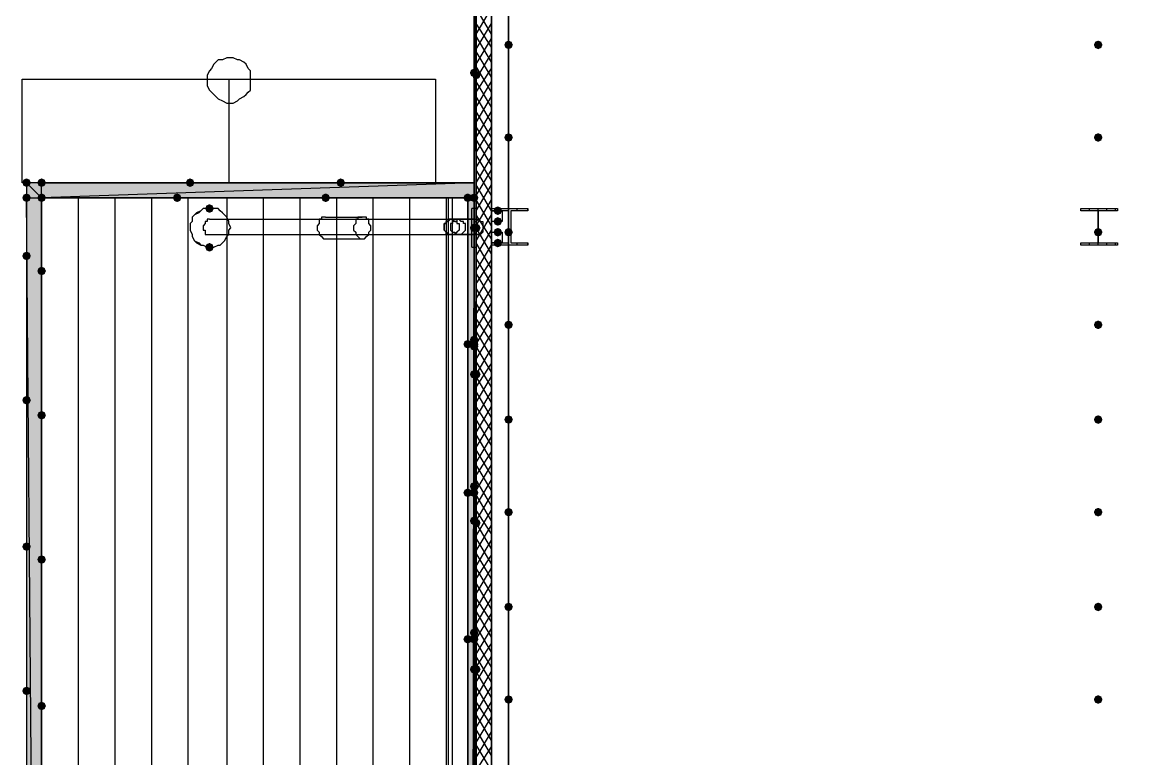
# Model space of a CAD drawing. Header units: millimetres. Extents: x 0 to 420, y 0 to 297.
# Drawn here: x 99.36 to 121.24, y 192.6 to 207.07 of the extents above; entities that cross this region are included whole.
import ezdxf

# ---------------------------------------------------------------- set-up
doc = ezdxf.new("R2010")
doc.units = ezdxf.units.MM
doc.layers.get('0').update_dxf_attribs({"linetype": 'CONTINUOUS'})

msp = doc.modelspace()

# ---------------------------------------------------------------- hatches: boundary and pattern name
at = {"true_color": 0x000007}
h = msp.add_hatch(color=0, dxfattribs=at)
h.paths.add_polyline_path([(108.288667, 221.107), (108.246333, 221.107), (108.288667, 203.030667)], flags=0)
h.paths.add_polyline_path([(108.246333, 221.107), (108.288667, 203.030667), (108.246333, 203.030667)], flags=0)
for points in [[(109.008333, 206.629), (108.983463, 206.569204), (108.923667, 206.544333), (108.863871, 206.569204), (108.839, 206.629), (108.863871, 206.688796), (108.923667, 206.713667), (108.983462, 206.688796)], [(120.607667, 206.629), (120.582796, 206.569204), (120.523, 206.544333), (120.463204, 206.569204), (120.438333, 206.629), (120.463204, 206.688796), (120.523, 206.713667), (120.582796, 206.688796)], [(109.008333, 204.808667), (108.983463, 204.748871), (108.923667, 204.724), (108.863871, 204.748871), (108.839, 204.808667), (108.863871, 204.868462), (108.923667, 204.893333), (108.983462, 204.868463)], [(120.607667, 204.808667), (120.582796, 204.748871), (120.523, 204.724), (120.463204, 204.748871), (120.438333, 204.808667), (120.463204, 204.868462), (120.523, 204.893333), (120.582796, 204.868463)], [(99.441, 203.623333), (99.737333, 203.623333), (99.441, 203.919667)], [(99.737333, 203.919667), (99.441, 203.919667), (99.737333, 203.623333)], [(103.124, 203.411667), (103.099129, 203.351871), (103.039333, 203.327), (102.979538, 203.351871), (102.954667, 203.411667), (102.979537, 203.471462), (103.039333, 203.496333), (103.099129, 203.471463)], [(108.796667, 203.369333), (108.771796, 203.309537), (108.712, 203.284667), (108.652204, 203.309537), (108.627333, 203.369333), (108.652204, 203.429129), (108.712, 203.454), (108.771796, 203.429129)], [(108.796667, 203.157667), (108.771796, 203.097871), (108.712, 203.073), (108.652204, 203.097871), (108.627333, 203.157667), (108.652204, 203.217462), (108.712, 203.242333), (108.771796, 203.217463)], [(108.796667, 202.946), (108.771796, 202.886204), (108.712, 202.861333), (108.652204, 202.886204), (108.627333, 202.946), (108.652204, 203.005796), (108.712, 203.030667), (108.771796, 203.005796)], [(109.008333, 202.946), (108.983463, 202.886204), (108.923667, 202.861333), (108.863871, 202.886204), (108.839, 202.946), (108.863871, 203.005796), (108.923667, 203.030667), (108.983462, 203.005796)], [(120.607667, 202.946), (120.582796, 202.886204), (120.523, 202.861333), (120.463204, 202.886204), (120.438333, 202.946), (120.463204, 203.005796), (120.523, 203.030667), (120.582796, 203.005796)], [(103.124, 202.649667), (103.099129, 202.589871), (103.039333, 202.565), (102.979538, 202.589871), (102.954667, 202.649667), (102.979537, 202.709462), (103.039333, 202.734333), (103.099129, 202.709463)], [(108.796667, 202.734333), (108.771796, 202.674537), (108.712, 202.649667), (108.652204, 202.674537), (108.627333, 202.734333), (108.652204, 202.794129), (108.712, 202.819), (108.771796, 202.794129)], [(109.008333, 201.125667), (108.983463, 201.065871), (108.923667, 201.041), (108.863871, 201.065871), (108.839, 201.125667), (108.863871, 201.185462), (108.923667, 201.210333), (108.983462, 201.185463)], [(120.607667, 201.125667), (120.582796, 201.065871), (120.523, 201.041), (120.463204, 201.065871), (120.438333, 201.125667), (120.463204, 201.185462), (120.523, 201.210333), (120.582796, 201.185463)], [(109.008333, 199.263), (108.983463, 199.203204), (108.923667, 199.178333), (108.863871, 199.203204), (108.839, 199.263), (108.863871, 199.322796), (108.923667, 199.347667), (108.983462, 199.322796)], [(120.607667, 199.263), (120.582796, 199.203204), (120.523, 199.178333), (120.463204, 199.203204), (120.438333, 199.263), (120.463204, 199.322796), (120.523, 199.347667), (120.582796, 199.322796)], [(109.008333, 197.442667), (108.983463, 197.382871), (108.923667, 197.358), (108.863871, 197.382871), (108.839, 197.442667), (108.863871, 197.502462), (108.923667, 197.527333), (108.983462, 197.502463)], [(120.607667, 197.442667), (120.582796, 197.382871), (120.523, 197.358), (120.463204, 197.382871), (120.438333, 197.442667), (120.463204, 197.502462), (120.523, 197.527333), (120.582796, 197.502463)], [(109.008333, 195.58), (108.983463, 195.520204), (108.923667, 195.495333), (108.863871, 195.520204), (108.839, 195.58), (108.863871, 195.639796), (108.923667, 195.664667), (108.983462, 195.639796)], [(120.607667, 195.58), (120.582796, 195.520204), (120.523, 195.495333), (120.463204, 195.520204), (120.438333, 195.58), (120.463204, 195.639796), (120.523, 195.664667), (120.582796, 195.639796)], [(109.008333, 193.759667), (108.983463, 193.699871), (108.923667, 193.675), (108.863871, 193.699871), (108.839, 193.759667), (108.863871, 193.819462), (108.923667, 193.844333), (108.983462, 193.819463)], [(120.607667, 193.759667), (120.582796, 193.699871), (120.523, 193.675), (120.463204, 193.699871), (120.438333, 193.759667), (120.463204, 193.819462), (120.523, 193.844333), (120.582796, 193.819463)]]:
    msp.add_hatch(color=0, dxfattribs=at).paths.add_polyline_path(points, flags=0)
at = {"true_color": 0x0000fe}
for points in [[(108.331, 206.078667), (108.306129, 206.018871), (108.246333, 205.994), (108.186537, 206.018871), (108.161667, 206.078667), (108.186537, 206.138462), (108.246333, 206.163333), (108.306129, 206.138463)], [(108.373333, 206.036333), (108.348463, 205.976537), (108.288667, 205.951667), (108.228871, 205.976537), (108.204, 206.036333), (108.228871, 206.096129), (108.288667, 206.121), (108.348462, 206.096129)], [(99.525667, 203.919667), (99.500796, 203.859871), (99.441, 203.835), (99.381204, 203.859871), (99.356333, 203.919667), (99.381204, 203.979462), (99.441, 204.004333), (99.500796, 203.979463)], [(99.525667, 203.919667), (99.500796, 203.859871), (99.441, 203.835), (99.381204, 203.859871), (99.356333, 203.919667), (99.381204, 203.979462), (99.441, 204.004333), (99.500796, 203.979463)], [(99.525667, 203.919667), (99.500796, 203.859871), (99.441, 203.835), (99.381204, 203.859871), (99.356333, 203.919667), (99.381204, 203.979462), (99.441, 204.004333), (99.500796, 203.979463)], [(99.822, 203.919667), (99.797129, 203.859871), (99.737333, 203.835), (99.677538, 203.859871), (99.652667, 203.919667), (99.677537, 203.979462), (99.737333, 204.004333), (99.797129, 203.979463)], [(99.822, 203.919667), (99.797129, 203.859871), (99.737333, 203.835), (99.677538, 203.859871), (99.652667, 203.919667), (99.677537, 203.979462), (99.737333, 204.004333), (99.797129, 203.979463)], [(102.743, 203.919667), (102.718129, 203.859871), (102.658333, 203.835), (102.598537, 203.859871), (102.573667, 203.919667), (102.598537, 203.979462), (102.658333, 204.004333), (102.718129, 203.979463)], [(105.706333, 203.919667), (105.681462, 203.859871), (105.621667, 203.835), (105.561871, 203.859871), (105.537, 203.919667), (105.561871, 203.979462), (105.621667, 204.004333), (105.681462, 203.979463)], [(99.525667, 203.623333), (99.500796, 203.563538), (99.441, 203.538667), (99.381204, 203.563538), (99.356333, 203.623333), (99.381204, 203.683129), (99.441, 203.708), (99.500796, 203.683129)], [(99.822, 203.623333), (99.797129, 203.563538), (99.737333, 203.538667), (99.677538, 203.563538), (99.652667, 203.623333), (99.677537, 203.683129), (99.737333, 203.708), (99.797129, 203.683129)], [(99.822, 203.623333), (99.797129, 203.563538), (99.737333, 203.538667), (99.677538, 203.563538), (99.652667, 203.623333), (99.677537, 203.683129), (99.737333, 203.708), (99.797129, 203.683129)], [(99.822, 203.623333), (99.797129, 203.563538), (99.737333, 203.538667), (99.677538, 203.563538), (99.652667, 203.623333), (99.677537, 203.683129), (99.737333, 203.708), (99.797129, 203.683129)], [(102.489, 203.623333), (102.464129, 203.563538), (102.404333, 203.538667), (102.344538, 203.563538), (102.319667, 203.623333), (102.344537, 203.683129), (102.404333, 203.708), (102.464129, 203.683129)], [(105.41, 203.623333), (105.385129, 203.563538), (105.325333, 203.538667), (105.265538, 203.563538), (105.240667, 203.623333), (105.265537, 203.683129), (105.325333, 203.708), (105.385129, 203.683129)], [(108.204, 203.623333), (108.179129, 203.563538), (108.119333, 203.538667), (108.059538, 203.563538), (108.034667, 203.623333), (108.059537, 203.683129), (108.119333, 203.708), (108.179129, 203.683129)], [(108.331, 203.623333), (108.306129, 203.563538), (108.246333, 203.538667), (108.186537, 203.563538), (108.161667, 203.623333), (108.186537, 203.683129), (108.246333, 203.708), (108.306129, 203.683129)], [(108.331, 203.623333), (108.306129, 203.563538), (108.246333, 203.538667), (108.186537, 203.563538), (108.161667, 203.623333), (108.186537, 203.683129), (108.246333, 203.708), (108.306129, 203.683129)], [(108.331, 203.623333), (108.306129, 203.563538), (108.246333, 203.538667), (108.186537, 203.563538), (108.161667, 203.623333), (108.186537, 203.683129), (108.246333, 203.708), (108.306129, 203.683129)], [(108.331, 203.030667), (108.306129, 202.970871), (108.246333, 202.946), (108.186537, 202.970871), (108.161667, 203.030667), (108.186537, 203.090462), (108.246333, 203.115333), (108.306129, 203.090463)], [(108.373333, 203.030667), (108.348463, 202.970871), (108.288667, 202.946), (108.228871, 202.970871), (108.204, 203.030667), (108.228871, 203.090462), (108.288667, 203.115333), (108.348462, 203.090463)], [(99.525667, 202.480333), (99.500796, 202.420537), (99.441, 202.395667), (99.381204, 202.420537), (99.356333, 202.480333), (99.381204, 202.540129), (99.441, 202.565), (99.500796, 202.540129)], [(99.822, 202.184), (99.797129, 202.124204), (99.737333, 202.099333), (99.677538, 202.124204), (99.652667, 202.184), (99.677537, 202.243796), (99.737333, 202.268667), (99.797129, 202.243796)], [(108.204, 200.744667), (108.179129, 200.684871), (108.119333, 200.66), (108.059538, 200.684871), (108.034667, 200.744667), (108.059537, 200.804462), (108.119333, 200.829333), (108.179129, 200.804463)], [(108.331, 200.829333), (108.306129, 200.769537), (108.246333, 200.744667), (108.186537, 200.769537), (108.161667, 200.829333), (108.186537, 200.889129), (108.246333, 200.914), (108.306129, 200.889129)], [(108.331, 200.744667), (108.306129, 200.684871), (108.246333, 200.66), (108.186537, 200.684871), (108.161667, 200.744667), (108.186537, 200.804462), (108.246333, 200.829333), (108.306129, 200.804463)], [(108.331, 200.702333), (108.306129, 200.642537), (108.246333, 200.617667), (108.186537, 200.642537), (108.161667, 200.702333), (108.186537, 200.762129), (108.246333, 200.787), (108.306129, 200.762129)], [(108.331, 200.152), (108.306129, 200.092204), (108.246333, 200.067333), (108.186537, 200.092204), (108.161667, 200.152), (108.186537, 200.211796), (108.246333, 200.236667), (108.306129, 200.211796)], [(108.373333, 200.152), (108.348463, 200.092204), (108.288667, 200.067333), (108.228871, 200.092204), (108.204, 200.152), (108.228871, 200.211796), (108.288667, 200.236667), (108.348462, 200.211796)], [(99.525667, 199.644), (99.500796, 199.584204), (99.441, 199.559333), (99.381204, 199.584204), (99.356333, 199.644), (99.381204, 199.703796), (99.441, 199.728667), (99.500796, 199.703796)], [(99.822, 199.347667), (99.797129, 199.287871), (99.737333, 199.263), (99.677538, 199.287871), (99.652667, 199.347667), (99.677537, 199.407462), (99.737333, 199.432333), (99.797129, 199.407463)], [(108.204, 197.823667), (108.179129, 197.763871), (108.119333, 197.739), (108.059538, 197.763871), (108.034667, 197.823667), (108.059537, 197.883462), (108.119333, 197.908333), (108.179129, 197.883463)], [(108.331, 197.950667), (108.306129, 197.890871), (108.246333, 197.866), (108.186537, 197.890871), (108.161667, 197.950667), (108.186537, 198.010462), (108.246333, 198.035333), (108.306129, 198.010463)], [(108.331, 197.823667), (108.306129, 197.763871), (108.246333, 197.739), (108.186537, 197.763871), (108.161667, 197.823667), (108.186537, 197.883462), (108.246333, 197.908333), (108.306129, 197.883463)], [(108.331, 197.823667), (108.306129, 197.763871), (108.246333, 197.739), (108.186537, 197.763871), (108.161667, 197.823667), (108.186537, 197.883462), (108.246333, 197.908333), (108.306129, 197.883463)], [(108.331, 197.273333), (108.306129, 197.213537), (108.246333, 197.188667), (108.186537, 197.213537), (108.161667, 197.273333), (108.186537, 197.333129), (108.246333, 197.358), (108.306129, 197.333129)], [(108.373333, 197.231), (108.348463, 197.171204), (108.288667, 197.146333), (108.228871, 197.171204), (108.204, 197.231), (108.228871, 197.290796), (108.288667, 197.315667), (108.348462, 197.290796)], [(99.525667, 196.765333), (99.500796, 196.705537), (99.441, 196.680667), (99.381204, 196.705537), (99.356333, 196.765333), (99.381204, 196.825129), (99.441, 196.85), (99.500796, 196.825129)], [(99.822, 196.511333), (99.797129, 196.451537), (99.737333, 196.426667), (99.677538, 196.451537), (99.652667, 196.511333), (99.677537, 196.571129), (99.737333, 196.596), (99.797129, 196.571129)], [(108.204, 194.945), (108.179129, 194.885204), (108.119333, 194.860333), (108.059538, 194.885204), (108.034667, 194.945), (108.059537, 195.004796), (108.119333, 195.029667), (108.179129, 195.004796)], [(108.331, 195.072), (108.306129, 195.012204), (108.246333, 194.987333), (108.186537, 195.012204), (108.161667, 195.072), (108.186537, 195.131796), (108.246333, 195.156667), (108.306129, 195.131796)], [(108.331, 194.945), (108.306129, 194.885204), (108.246333, 194.860333), (108.186537, 194.885204), (108.161667, 194.945), (108.186537, 195.004796), (108.246333, 195.029667), (108.306129, 195.004796)], [(108.331, 194.945), (108.306129, 194.885204), (108.246333, 194.860333), (108.186537, 194.885204), (108.161667, 194.945), (108.186537, 195.004796), (108.246333, 195.029667), (108.306129, 195.004796)], [(108.331, 194.352333), (108.306129, 194.292537), (108.246333, 194.267667), (108.186537, 194.292537), (108.161667, 194.352333), (108.186537, 194.412129), (108.246333, 194.437), (108.306129, 194.412129)], [(108.373333, 194.352333), (108.348463, 194.292537), (108.288667, 194.267667), (108.228871, 194.292537), (108.204, 194.352333), (108.228871, 194.412129), (108.288667, 194.437), (108.348462, 194.412129)], [(99.525667, 193.929), (99.500796, 193.869204), (99.441, 193.844333), (99.381204, 193.869204), (99.356333, 193.929), (99.381204, 193.988796), (99.441, 194.013667), (99.500796, 193.988796)], [(99.822, 193.632667), (99.797129, 193.572871), (99.737333, 193.548), (99.677538, 193.572871), (99.652667, 193.632667), (99.677537, 193.692462), (99.737333, 193.717333), (99.797129, 193.692463)]]:
    msp.add_hatch(color=0, dxfattribs=at).paths.add_polyline_path(points, flags=0)
at = {"true_color": 0x000007}
h = msp.add_hatch(color=0, dxfattribs=at)
h.paths.add_polyline_path([(99.737333, 203.919667), (108.246333, 203.919667), (99.737333, 203.623333)], flags=0)
h.paths.add_polyline_path([(108.246333, 203.919667), (99.737333, 203.623333), (108.246333, 203.623333)], flags=0)
h = msp.add_hatch(color=0, dxfattribs=at)
h.paths.add_polyline_path([(99.737333, 203.623333), (99.737333, 168.275), (99.441, 203.623333)], flags=0)
h.paths.add_polyline_path([(99.737333, 168.275), (99.441, 203.623333), (99.441, 168.275)], flags=0)
h = msp.add_hatch(color=0, dxfattribs=at)
h.paths.add_polyline_path([(108.246333, 121.285), (108.119333, 121.285), (108.246333, 203.623333)], flags=0)
h.paths.add_polyline_path([(108.119333, 121.285), (108.246333, 203.623333), (108.119333, 203.623333)], flags=0)
h = msp.add_hatch(color=0, dxfattribs=at)
h.paths.add_polyline_path([(108.288667, 203.030667), (108.246333, 203.030667), (108.288667, 185.674)], flags=0)
h.paths.add_polyline_path([(108.246333, 203.030667), (108.288667, 185.674), (108.246333, 185.674)], flags=0)

# ---------------------------------------------------------------- linework, layer by layer
at = {"color": 0, "true_color": 0x000007}
for points in [[(108.288667, 221.107), (108.246333, 221.107), (108.288667, 203.030667)], [(108.246333, 221.107), (108.288667, 203.030667), (108.246333, 203.030667)], [(108.288667, 203.030667), (108.288667, 221.107), (108.246333, 221.107), (108.246333, 203.030667)], [(108.288667, 203.030667), (108.288667, 221.064667), (108.246333, 221.064667), (108.246333, 203.030667)], [(393.361333, 220.810667), (259.291667, 220.810667), (259.291667, 189.780333), (242.612333, 189.780333), (242.612333, 220.810667), (108.585, 220.810667), (108.585, 104.14), (242.654667, 104.14), (242.654667, 135.128), (259.291667, 135.128), (259.291667, 104.14), (393.361333, 104.14)], [(242.612333, 220.429667), (242.612333, 189.780333), (259.291667, 189.780333), (259.291667, 220.429667), (393.022667, 220.429667), (393.022667, 104.478667), (259.291667, 104.478667), (259.291667, 135.128), (242.654667, 135.128), (242.654667, 104.478667), (108.923667, 104.478667), (108.923667, 220.429667)], [(103.420333, 205.486), (103.505, 205.486), (103.589667, 205.528333), (103.632, 205.570667), (103.716667, 205.613), (103.759, 205.655333), (103.801333, 205.697667), (103.843667, 205.74), (103.843667, 205.824667), (103.843667, 205.909333), (103.843667, 205.951667), (103.843667, 206.036333), (103.843667, 206.121), (103.801333, 206.163333), (103.759, 206.248), (103.716667, 206.290333), (103.632, 206.332667), (103.589667, 206.332667), (103.505, 206.375), (103.420333, 206.375), (103.378, 206.375), (103.293333, 206.332667), (103.208667, 206.332667), (103.166333, 206.290333), (103.124, 206.248), (103.081667, 206.163333), (103.039333, 206.121), (102.997, 206.036333), (102.997, 205.951667), (102.997, 205.909333), (102.997, 205.824667), (103.039333, 205.74), (103.081667, 205.697667), (103.124, 205.655333), (103.166333, 205.613), (103.208667, 205.570667), (103.293333, 205.528333), (103.378, 205.486)], [(99.441, 203.623333), (99.737333, 203.623333), (99.441, 203.919667)], [(99.737333, 203.919667), (99.441, 203.919667), (99.737333, 203.623333)], [(99.737333, 203.919667), (108.246333, 203.919667), (99.737333, 203.623333)], [(108.246333, 203.919667), (99.737333, 203.623333), (108.246333, 203.623333)], [(99.737333, 203.623333), (99.737333, 168.275), (99.441, 203.623333)], [(99.737333, 168.275), (99.441, 203.623333), (99.441, 168.275)], [(100.33, 203.623333), (99.737333, 203.623333), (99.737333, 121.285), (100.33, 121.285), (107.272667, 121.285), (107.823, 121.285), (107.823, 203.623333), (107.272667, 203.623333)], [(108.119333, 162.475333), (108.119333, 203.623333), (107.738333, 203.623333), (107.738333, 162.475333)], [(108.246333, 121.285), (108.119333, 121.285), (108.246333, 203.623333)], [(108.119333, 121.285), (108.246333, 203.623333), (108.119333, 203.623333)], [(103.420333, 202.988333), (103.462667, 203.030667), (103.420333, 203.115333), (103.420333, 203.157667), (103.378, 203.242333), (103.335667, 203.284667), (103.293333, 203.327), (103.251, 203.369333), (103.208667, 203.411667), (103.124, 203.411667), (103.039333, 203.411667), (102.997, 203.411667), (102.912333, 203.411667), (102.87, 203.369333), (102.827667, 203.327), (102.743, 203.284667), (102.700667, 203.242333), (102.700667, 203.157667), (102.658333, 203.115333), (102.658333, 203.030667), (102.658333, 202.988333), (102.700667, 202.903667), (102.700667, 202.861333), (102.743, 202.776667), (102.827667, 202.734333), (102.87, 202.692), (102.912333, 202.692), (102.997, 202.649667), (103.039333, 202.649667), (103.124, 202.649667), (103.208667, 202.692), (103.251, 202.692), (103.293333, 202.734333), (103.335667, 202.776667), (103.378, 202.861333), (103.420333, 202.903667)], [(109.304667, 202.692), (108.585, 202.692), (108.585, 202.734333), (108.923667, 202.734333), (108.923667, 203.369333), (108.585, 203.369333), (108.585, 203.411667), (109.304667, 203.411667), (109.304667, 203.369333), (108.966, 203.369333), (108.966, 202.734333), (109.304667, 202.734333)], [(108.796667, 203.157667), (108.585, 203.157667), (108.585, 203.369333), (108.796667, 203.369333), (108.796667, 203.157667), (108.585, 203.157667), (108.585, 203.369333), (108.796667, 203.369333)], [(120.904, 202.692), (120.184333, 202.692), (120.184333, 202.734333), (120.523, 202.734333), (120.523, 203.369333), (120.184333, 203.369333), (120.184333, 203.411667), (120.904, 203.411667), (120.904, 203.369333), (120.523, 203.369333), (120.523, 202.734333), (120.904, 202.734333)], [(106.214333, 202.988333), (106.214333, 203.030667), (106.214333, 203.073), (106.172, 203.115333), (106.172, 203.157667), (106.172, 203.2), (106.129667, 203.2), (106.129667, 203.242333), (106.087333, 203.242333), (106.045, 203.242333), (106.002667, 203.242333), (105.960333, 203.242333), (105.960333, 203.2), (105.918, 203.2), (105.918, 203.157667), (105.918, 203.115333), (105.875667, 203.073), (105.875667, 203.030667), (105.875667, 202.988333), (105.918, 202.946), (105.918, 202.903667), (105.960333, 202.861333), (106.002667, 202.819), (106.045, 202.819), (106.087333, 202.819), (106.129667, 202.861333), (106.172, 202.903667), (106.172, 202.946)], [(108.246333, 202.776667), (108.246333, 202.903667), (107.780667, 202.903667), (107.738333, 202.903667), (107.696, 202.903667), (107.696, 202.946), (107.653667, 202.988333), (107.653667, 203.030667), (107.653667, 203.073), (107.653667, 203.115333), (107.696, 203.115333), (107.696, 203.157667), (107.738333, 203.157667), (107.738333, 203.2), (107.780667, 203.2), (108.246333, 203.2), (108.246333, 203.284667), (108.246333, 203.2), (107.780667, 203.2), (107.738333, 203.2), (107.738333, 203.157667), (107.696, 203.157667), (107.696, 203.115333), (107.653667, 203.115333), (107.653667, 203.073), (107.653667, 203.030667), (107.653667, 202.988333), (107.696, 202.946), (107.738333, 202.903667), (107.780667, 202.903667), (108.246333, 202.903667), (108.246333, 202.776667), (108.246333, 202.903667), (107.780667, 202.903667), (107.738333, 202.903667), (107.696, 202.903667), (107.696, 202.946), (107.653667, 202.988333), (107.653667, 203.030667), (107.653667, 203.073), (107.653667, 203.115333), (107.696, 203.115333), (107.696, 203.157667), (107.738333, 203.157667), (107.738333, 203.2), (107.780667, 203.2), (108.246333, 203.2), (108.246333, 203.284667), (108.246333, 203.2), (107.780667, 203.2), (107.738333, 203.2), (107.738333, 203.157667), (107.696, 203.157667), (107.696, 203.115333), (107.653667, 203.115333), (107.653667, 203.073), (107.653667, 203.030667), (107.653667, 202.988333), (107.696, 202.946), (107.738333, 202.903667), (107.780667, 202.903667), (108.246333, 202.903667), (108.246333, 202.776667), (108.246333, 202.903667), (107.780667, 202.903667), (107.738333, 202.903667), (107.696, 202.946), (107.653667, 202.988333), (107.653667, 203.030667), (107.653667, 203.073), (107.653667, 203.115333), (107.696, 203.115333), (107.696, 203.157667), (107.738333, 203.157667), (107.738333, 203.2), (107.780667, 203.2), (108.246333, 203.2), (108.246333, 203.284667), (108.246333, 203.2), (107.780667, 203.2), (107.738333, 203.2), (107.738333, 203.157667), (107.696, 203.157667), (107.696, 203.115333), (107.653667, 203.115333), (107.653667, 203.073), (107.653667, 203.030667), (107.653667, 202.988333), (107.696, 202.946), (107.696, 202.903667), (107.738333, 202.903667), (107.780667, 202.903667), (108.246333, 202.903667)], [(107.780667, 203.2), (107.823, 203.2), (107.865333, 203.157667), (107.907667, 203.157667), (107.907667, 203.115333), (107.95, 203.115333), (107.95, 203.073), (107.95, 203.030667), (107.95, 202.988333), (107.907667, 202.946), (107.865333, 202.903667), (107.823, 202.903667), (107.780667, 202.903667), (107.738333, 202.903667), (107.696, 202.946), (107.653667, 202.988333), (107.653667, 203.030667), (107.653667, 203.073), (107.653667, 203.115333), (107.696, 203.115333), (107.696, 203.157667), (107.738333, 203.157667)], [(107.95, 203.2), (107.907667, 203.2), (107.907667, 203.157667), (107.865333, 203.157667), (107.823, 203.157667), (107.823, 203.115333), (107.780667, 203.115333), (107.780667, 203.073), (107.780667, 203.030667), (107.780667, 202.988333), (107.823, 202.946), (107.865333, 202.946), (107.865333, 202.903667), (107.907667, 202.903667), (107.95, 202.903667), (107.992333, 202.903667), (108.034667, 202.946), (108.077, 202.988333), (108.077, 203.030667), (108.077, 203.073), (108.077, 203.115333), (108.034667, 203.115333), (108.034667, 203.157667), (107.992333, 203.157667)], [(108.415667, 203.030667), (108.415667, 202.988333), (108.415667, 202.946), (108.373333, 202.903667), (108.331, 202.903667), (108.288667, 202.903667), (108.246333, 202.946), (108.246333, 202.988333), (108.246333, 203.030667), (108.246333, 203.073), (108.246333, 203.115333), (108.246333, 203.157667), (108.288667, 203.157667), (108.331, 203.2), (108.373333, 203.157667), (108.415667, 203.157667), (108.415667, 203.115333), (108.415667, 203.073)], [(108.288667, 203.030667), (108.246333, 203.030667), (108.288667, 185.674)], [(108.246333, 203.030667), (108.288667, 185.674), (108.246333, 185.674)], [(108.246333, 203.030667), (108.246333, 185.674), (108.288667, 185.674), (108.288667, 203.030667)], [(108.246333, 203.030667), (108.246333, 185.674), (108.288667, 185.674), (108.288667, 203.030667)], [(108.796667, 202.734333), (108.585, 202.734333), (108.585, 202.946), (108.796667, 202.946), (108.796667, 202.734333), (108.585, 202.734333), (108.585, 202.946), (108.796667, 202.946)]]:
    msp.add_lwpolyline(points, close=True, dxfattribs=at)
for points in [[(108.288667, 203.030667), (108.288667, 221.064667), (108.288667, 203.030667), (108.246333, 221.064667)], [(108.288667, 221.064667), (108.288667, 104.14)], [(108.585, 186.309), (108.585, 220.810667)], [(108.288667, 206.840667), (108.585, 207.348667)], [(108.585, 206.840667), (108.288667, 207.348667)], [(108.288667, 206.544333), (108.585, 207.052333)], [(108.585, 206.586667), (108.288667, 207.052333)], [(108.585, 206.290333), (108.288667, 206.798333)], [(108.288667, 206.248), (108.585, 206.756)], [(108.585, 205.994), (108.288667, 206.502)], [(108.288667, 205.951667), (108.585, 206.459667)], [(108.585, 205.697667), (108.288667, 206.205667)], [(99.356333, 203.919667), (99.356333, 205.951667), (107.484333, 205.951667), (107.484333, 203.919667)], [(103.420333, 205.951667), (103.420333, 203.919667)], [(108.288667, 205.697667), (108.585, 206.163333)], [(108.288667, 205.401333), (108.585, 205.909333)], [(108.585, 205.401333), (108.288667, 205.909333)], [(108.288667, 205.105), (108.585, 205.613)], [(108.585, 205.105), (108.288667, 205.613)], [(108.288667, 204.808667), (108.585, 205.316667)], [(108.585, 204.808667), (108.288667, 205.316667)], [(108.288667, 204.512333), (108.585, 205.020333)], [(108.585, 204.554667), (108.288667, 205.020333)], [(108.585, 204.258333), (108.288667, 204.766333)], [(108.288667, 204.216), (108.585, 204.724)], [(108.585, 203.962), (108.288667, 204.47)], [(108.288667, 203.919667), (108.585, 204.427667)], [(108.288667, 203.665667), (108.585, 204.173667)], [(108.585, 203.665667), (108.288667, 204.173667)], [(99.441, 203.919667), (99.441, 203.623333)], [(99.737333, 168.275), (99.737333, 203.623333), (108.246333, 203.623333), (108.246333, 203.919667), (99.441, 203.919667)], [(108.288667, 203.369333), (108.585, 203.877333)], [(108.585, 203.369333), (108.288667, 203.877333)], [(99.441, 203.623333), (99.441, 168.275)], [(99.441, 203.623333), (99.441, 168.275), (99.737333, 168.275)], [(99.737333, 203.623333), (108.246333, 203.623333)], [(108.246333, 203.623333), (108.119333, 203.623333)], [(108.119333, 203.623333), (108.119333, 121.285)], [(108.246333, 121.031), (108.246333, 203.623333), (108.119333, 203.623333)], [(108.246333, 121.031), (108.246333, 203.623333), (108.246333, 121.031), (108.246333, 203.623333)], [(108.246333, 121.031), (108.246333, 121.285), (108.246333, 203.623333)], [(108.288667, 203.073), (108.585, 203.581)], [(108.585, 203.073), (108.288667, 203.581)], [(103.039333, 203.411667), (102.997, 203.411667), (102.912333, 203.411667), (102.87, 203.369333), (102.785333, 203.327), (102.743, 203.284667), (102.700667, 203.242333), (102.700667, 203.157667), (102.658333, 203.115333), (102.658333, 203.030667), (102.658333, 202.988333), (102.700667, 202.903667), (102.700667, 202.861333), (102.743, 202.776667), (102.785333, 202.734333), (102.87, 202.692), (102.912333, 202.692), (102.997, 202.649667), (103.039333, 202.649667)], [(108.204, 202.649667), (108.204, 202.692), (108.204, 202.734333), (108.204, 202.776667), (108.204, 202.861333), (108.204, 202.903667), (108.204, 202.988333), (108.204, 203.030667), (108.204, 203.115333), (108.204, 203.157667), (108.204, 203.242333), (108.204, 203.284667), (108.204, 203.327), (108.204, 203.369333), (108.204, 203.411667)], [(108.204, 202.649667), (108.288667, 202.649667), (108.288667, 202.692), (108.288667, 202.734333), (108.288667, 202.776667), (108.288667, 202.861333), (108.288667, 202.903667), (108.288667, 202.988333), (108.288667, 203.030667), (108.288667, 203.115333), (108.288667, 203.157667), (108.288667, 203.242333), (108.288667, 203.284667), (108.288667, 203.327), (108.288667, 203.369333), (108.288667, 203.411667), (108.204, 203.411667)], [(108.585, 203.369333), (108.585, 203.411667)], [(108.754333, 203.369333), (108.754333, 203.411667)], [(108.923667, 202.692), (108.923667, 203.411667)], [(109.093, 203.369333), (109.093, 203.411667)], [(109.304667, 203.369333), (109.304667, 203.411667)], [(120.184333, 203.369333), (120.184333, 203.411667)], [(120.353667, 203.369333), (120.353667, 203.411667)], [(120.523, 202.692), (120.523, 203.411667)], [(120.692333, 203.369333), (120.692333, 203.411667)], [(120.861667, 203.369333), (120.861667, 203.411667)], [(103.039333, 203.2), (102.997, 203.2), (102.997, 203.157667), (102.954667, 203.157667), (102.954667, 203.115333), (102.912333, 203.073), (102.912333, 203.030667), (102.912333, 202.988333), (102.954667, 202.988333), (102.954667, 202.946), (102.954667, 202.903667), (102.997, 202.903667), (103.039333, 202.903667)], [(103.039333, 203.2), (108.331, 203.2)], [(105.325333, 203.242333), (105.283, 203.242333), (105.240667, 203.242333), (105.240667, 203.2), (105.198333, 203.2), (105.198333, 203.157667), (105.198333, 203.115333), (105.156, 203.073), (105.156, 203.030667), (105.156, 202.988333), (105.198333, 202.946), (105.198333, 202.903667), (105.240667, 202.861333), (105.283, 202.819), (105.325333, 202.819)], [(105.325333, 203.242333), (106.045, 203.242333)], [(108.288667, 202.776667), (108.585, 203.284667)], [(108.585, 202.819), (108.288667, 203.284667)], [(103.039333, 202.903667), (108.331, 202.903667)], [(108.246333, 185.674), (108.246333, 203.030667), (108.288667, 185.674), (108.288667, 203.030667)], [(108.585, 202.522667), (108.288667, 203.030667)], [(108.288667, 202.480333), (108.585, 202.988333)], [(105.325333, 202.819), (106.045, 202.819)], [(108.585, 202.226333), (108.288667, 202.734333)], [(108.288667, 202.184), (108.585, 202.692)], [(108.585, 202.692), (108.585, 202.734333)], [(108.754333, 202.692), (108.754333, 202.734333)], [(109.093, 202.692), (109.093, 202.734333)], [(109.304667, 202.692), (109.304667, 202.734333)], [(120.184333, 202.692), (120.184333, 202.734333)], [(120.353667, 202.692), (120.353667, 202.734333)], [(120.692333, 202.692), (120.692333, 202.734333)], [(120.861667, 202.692), (120.861667, 202.734333)], [(108.585, 201.93), (108.288667, 202.438)], [(108.288667, 201.93), (108.585, 202.395667)], [(108.288667, 201.633667), (108.585, 202.141667)], [(108.585, 201.633667), (108.288667, 202.141667)], [(108.288667, 201.337333), (108.585, 201.845333)], [(108.585, 201.337333), (108.288667, 201.845333)], [(108.288667, 201.041), (108.585, 201.549)], [(108.585, 201.041), (108.288667, 201.549)], [(108.288667, 200.744667), (108.585, 201.252667)], [(108.585, 200.787), (108.288667, 201.252667)], [(108.585, 200.490667), (108.288667, 200.998667)], [(108.288667, 200.448333), (108.585, 200.956333)], [(108.585, 200.194333), (108.288667, 200.702333)], [(108.288667, 200.152), (108.585, 200.66)], [(108.585, 199.898), (108.288667, 200.406)], [(108.288667, 199.898), (108.585, 200.363667)], [(108.288667, 199.601667), (108.585, 200.109667)], [(108.585, 199.601667), (108.288667, 200.109667)], [(108.288667, 199.305333), (108.585, 199.813333)], [(108.585, 199.305333), (108.288667, 199.813333)], [(108.288667, 199.009), (108.585, 199.517)], [(108.585, 199.051333), (108.288667, 199.517)], [(108.585, 198.755), (108.288667, 199.263)], [(108.288667, 198.712667), (108.585, 199.220667)], [(108.585, 198.458667), (108.288667, 198.966667)], [(108.288667, 198.416333), (108.585, 198.924333)], [(108.585, 198.162333), (108.288667, 198.670333)], [(108.288667, 198.162333), (108.585, 198.628)], [(108.288667, 197.866), (108.585, 198.374)], [(108.585, 197.866), (108.288667, 198.374)], [(108.288667, 197.569667), (108.585, 198.077667)], [(108.585, 197.569667), (108.288667, 198.077667)], [(108.288667, 197.273333), (108.585, 197.781333)], [(108.585, 197.273333), (108.288667, 197.781333)], [(108.288667, 196.977), (108.585, 197.485)], [(108.585, 197.019333), (108.288667, 197.485)], [(108.585, 196.723), (108.288667, 197.231)], [(108.288667, 196.680667), (108.585, 197.188667)], [(108.585, 196.426667), (108.288667, 196.934667)], [(108.288667, 196.384333), (108.585, 196.892333)], [(108.585, 196.130333), (108.288667, 196.638333)], [(108.288667, 196.130333), (108.585, 196.596)], [(108.288667, 195.834), (108.585, 196.342)], [(108.585, 195.834), (108.288667, 196.342)], [(108.288667, 195.537667), (108.585, 196.045667)], [(108.585, 195.537667), (108.288667, 196.045667)], [(108.288667, 195.241333), (108.585, 195.749333)], [(108.585, 195.283667), (108.288667, 195.749333)], [(108.585, 194.987333), (108.288667, 195.495333)], [(108.288667, 194.945), (108.585, 195.453)], [(108.585, 194.691), (108.288667, 195.199)], [(108.288667, 194.648667), (108.585, 195.156667)], [(108.585, 194.394667), (108.288667, 194.902667)], [(108.288667, 194.394667), (108.585, 194.860333)], [(108.288667, 194.098333), (108.585, 194.606333)], [(108.585, 194.098333), (108.288667, 194.606333)], [(108.288667, 193.802), (108.585, 194.31)], [(108.585, 193.802), (108.288667, 194.31)], [(108.288667, 193.505667), (108.585, 194.013667)], [(108.585, 193.505667), (108.288667, 194.013667)], [(108.288667, 193.209333), (108.585, 193.717333)], [(108.585, 193.251667), (108.288667, 193.717333)], [(108.585, 192.955333), (108.288667, 193.463333)], [(108.288667, 192.913), (108.585, 193.421)], [(108.585, 192.659), (108.288667, 193.167)], [(108.288667, 192.616667), (108.585, 193.124667)], [(108.585, 192.362667), (108.288667, 192.870667)], [(108.288667, 192.362667), (108.585, 192.828333)]]:
    msp.add_lwpolyline(points, dxfattribs=at)
at = {"color": 0, "true_color": 0x00002b}
msp.add_lwpolyline([(108.585, 220.810667), (108.585, 186.309), (137.795, 186.309), (137.795, 220.810667)], close=True, dxfattribs=at)
at = {"color": 0, "true_color": 0x0000fe}
msp.add_lwpolyline([(242.612333, 220.429667), (108.923667, 220.429667), (108.923667, 104.478667), (242.654667, 104.478667), (242.654667, 135.128), (259.291667, 135.128), (259.291667, 104.478667), (393.022667, 104.478667), (393.022667, 220.429667), (259.291667, 220.429667), (259.291667, 189.780333), (242.612333, 189.780333)], close=True, dxfattribs=at)
at = {"color": 0, "true_color": 0x0000fd}
for points in [[(100.457, 203.623333), (100.457, 121.285)], [(101.176667, 203.623333), (101.176667, 121.285)], [(101.896333, 203.623333), (101.896333, 121.285)], [(102.616, 203.623333), (102.616, 121.285)], [(103.378, 203.623333), (103.378, 121.285)], [(104.097667, 203.623333), (104.097667, 121.285)], [(104.817333, 203.623333), (104.817333, 121.285)], [(105.537, 203.623333), (105.537, 121.285)], [(106.256667, 203.623333), (106.256667, 121.285)], [(106.976333, 203.623333), (106.976333, 121.285)], [(107.696, 203.623333), (107.696, 121.285)]]:
    msp.add_lwpolyline(points, dxfattribs=at)

doc.saveas('drawing.dxf')
